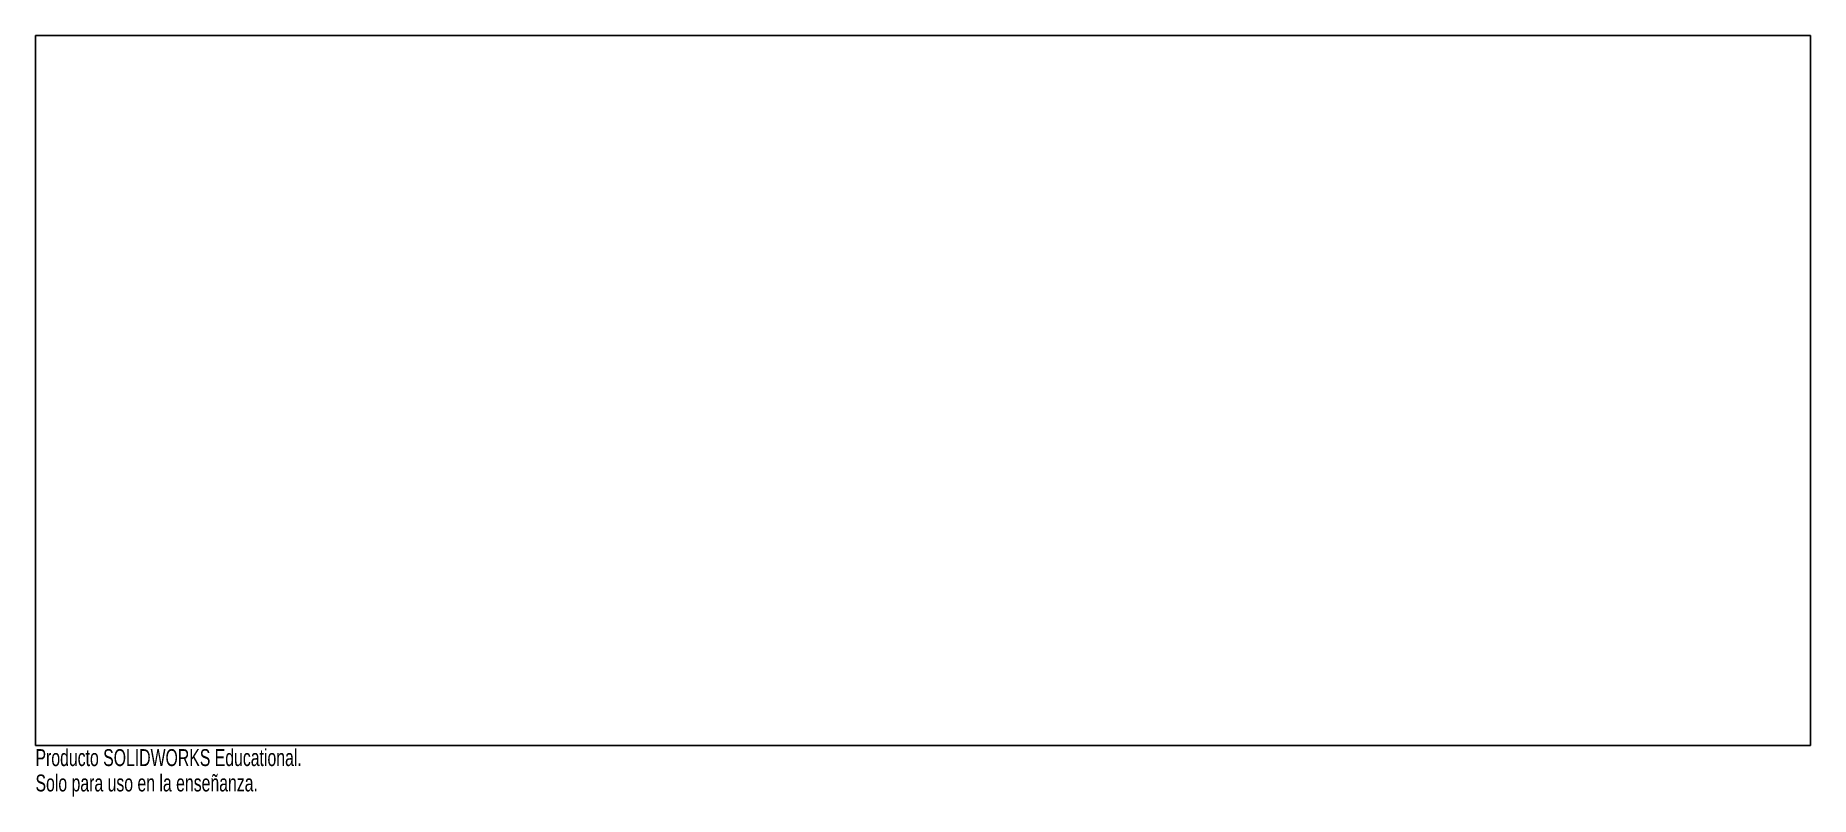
# Model space of a CAD drawing. Header units: inches. Extents: x -10 to 10, y -4.6 to 4.
import ezdxf

# ---------------------------------------------------------------- set-up
doc = ezdxf.new("R2010")
doc.units = ezdxf.units.IN
doc.header["$MEASUREMENT"] = 0
doc.styles.add('SLDTEXTSTYLE0', font='TXT', dxfattribs={"width": 0.7})

msp = doc.modelspace()

# ---------------------------------------------------------------- linework, layer by layer
at = {"color": 7, "linetype": 'Continuous', "lineweight": 25}
for p, q in [((-10, 4), (-10, -4)), ((10, 4), (-10, 4)), ((10, -4), (10, 4)), ((-10, -4), (10, -4))]:
    msp.add_line(p, q, dxfattribs=at)

# ---------------------------------------------------------------- texts
at = {"color": 7, "linetype": 'Continuous', "char_height": 0.1903, "attachment_point": 1, "style": 'SLDTEXTSTYLE0'}
for s, insert in [('Producto SOLIDWORKS Educational.', (-10, -4.04)), ('Solo para uso en la enseñanza.', (-10, -4.326))]:
    msp.add_mtext(s, dxfattribs=dict(at, insert=insert))

doc.saveas('drawing.dxf')
